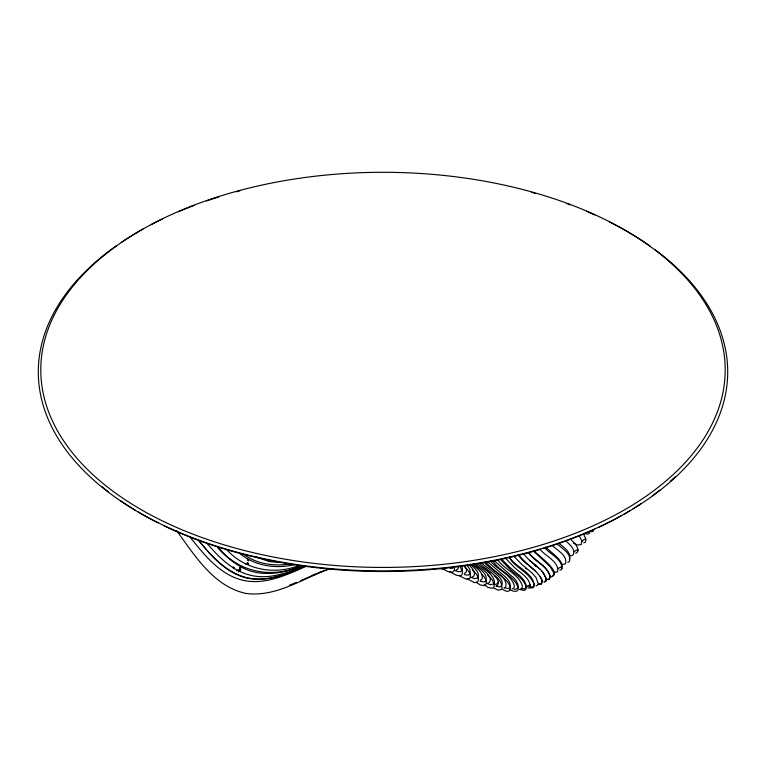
<?xml version="1.0" encoding="UTF-8"?>
<svg xmlns="http://www.w3.org/2000/svg" width="766" height="766" viewBox="0 0 766 766"><rect width="100%" height="100%" fill="white"/><g stroke="black" fill="none" stroke-linecap="round" stroke-linejoin="round"><path stroke-width="1.15" d="M458.556 566.294L457.934 569.071L456.402 569.961M565.653 540.882C569.339 544.157 575.735 549.165 573.351 554.708L571.79 555.57L569.885 555.474M577.957 550.735C578.014 546.388 574.328 542.864 571.417 540.078M554.086 573.523L552.908 575.802M546.129 579.575L545.976 580.829M550.112 576.75L549.481 578.77L547.958 579.603M542.156 581.767L541.495 583.73L538.048 584.343L541.495 583.979L541.993 580.283M562.014 568.286C561.976 559.304 550.811 554.431 545.488 548.667M554.086 573.399L549.988 566.438L533.423 550.993M577.957 550.744L577.305 552.458L575.773 553.272M589.858 532.006L589.236 533.423L587.713 534.122L584.822 533.739M593.842 529.708L593.219 531.125L591.687 531.824M562.005 568.343L561.382 569.703L559.86 570.21M569.349 559.458C571.991 552.698 563.537 547.058 558.941 543.333M561.382 568.171C563.853 563.565 558.443 558.797 555.637 555.838L545.488 547.106M545.871 580.896L543.937 582.026L545.698 581.337L545.976 578.139M553.971 572.394L557.409 571.991L557.983 568.611L562.043 566.419M445.975 568.027L444.462 568.975L441.503 568.832M245.647 564.054L247.638 562.905L248.529 563.422L248.529 564.456L247.638 563.939L247.638 562.905M246.547 564.571L248.529 563.422M236.694 570.9L239.681 569.176L240.572 569.693L240.572 570.727L238.58 571.876M238.58 570.842L240.572 569.693M484.217 584.812L488.181 587.484L492.212 588.259L493.744 587.484L494.386 584.582C501.366 583.864 497.22 577.813 494.08 575.754M573.61 543.19L577.842 545.105L581.279 544.473C580.532 540.537 588.288 535.884 585.262 542.175L583.73 542.883M573.983 551.721L577.957 549.423M519.626 589.447L524.432 590.481L526.079 589.016L526.156 587.082L530.139 584.784C528.186 576.156 518.812 572.173 513.297 566.227L505.091 557.859M526.232 587.158L530.139 584.784M453.951 567.367L452.419 568.267L450.284 568.286M464.359 573.447L465.891 572.585L466.513 571.197L466.389 569.081L464.866 565.844M472.316 576.97L473.848 576.118C476.117 572.135 471.837 567.702 469.223 565.155M480.272 580.312L481.804 579.508C484.351 573.217 476.768 567.826 472.191 564.791M304.83 566.371C288.6 573.447 271.241 580.848 253.125 579.019C234.568 577.382 219.459 564.609 207.624 551.118M305.988 566.361C285.68 575.41 262.786 586.162 240.141 579.556C218.482 573.073 203.957 554.364 190.351 537.473M300.732 580.676L315.094 574.203M496.196 585.961L497.718 585.186L498.36 582.284M504.152 587.982L505.675 587.168C508.825 575.563 488.66 569.712 484.572 562.311M318.532 572.805L320.456 571.963M319.901 572.346L324.21 570.45M330.472 568.631C302.915 578.139 276.545 597.394 246.106 593.468C213.685 586.565 194.937 555.676 176.735 530.79M289.51 585.176L296.643 582.352M512.109 588.987L513.641 588.307L514.264 586.909A10.839 6.262 60 0 0 514.292 585.502C510.75 573.993 497.287 569.971 490.374 560.875M313.035 575.094L318.828 572.815M304.217 565.988C287.872 572.786 269.91 579.393 251.976 575.592C233.362 571.685 219.21 557.725 207.356 543.707M302.273 567.482C285.651 574.366 267.669 581.423 249.333 578.215C227.732 574.012 211.971 556.863 198.72 540.547M302.063 565.729C282.53 574.069 258.908 577.688 239.758 566.208A76.332 44.074 60 0 1 217.458 547.47M520.066 589.131C522.058 589.073 522.536 586.89 522.163 585.329C518.199 573.753 504.545 569.559 497.747 559.946L497.479 559.687M326.23 569.741L329.256 568.688M567.817 562.263L569.349 561.631C572.183 553.933 561.698 548.197 557.054 543.87M298.989 565.538C274.257 575.295 244.689 569.799 226.65 549.538M300.377 566.179C271.882 578.723 238.236 572.537 218.396 547.422M528.023 588.278L529.555 587.57L530.216 584.86M535.98 585.933L537.512 585.329L538.172 583.414L535.98 577.449L531.949 572.911L521.617 564.255L514.474 556.853M294.489 564.676C275.865 569.014 255.222 566.112 240.122 553.713M289.069 564.149C273.491 566.333 256.83 564.006 243.914 554.469M486.324 583.319L488.239 583.347C496.32 577.2 479.076 567.07 475.657 564.456M514.178 589.274C522.747 589.485 515.528 578.167 511.822 576.243L494.29 560.683M561.928 564.456L565.365 563.929C568.276 555.81 556.844 550.017 552.181 545.421M522.134 588.776L524.72 588.642L526.079 587.34L526.079 584.764L524.049 580.398L520.009 575.898L509.677 567.242L501.452 559.017M530.091 586.986L533.529 586.67L534.189 583.845M530.091 588.106L533.529 587.627C537.282 574.462 514.091 566.696 509.409 556.997M549.988 577.191C565.193 574.05 536.267 554.287 534.247 550.946M278.757 562.426L269.01 561.516L256.505 557.035M464.301 574.644L468.342 575.209L470.372 573.456L469.864 569.377L467.069 565.231M480.234 581.26L484.256 581.949L485.788 581.107C488.488 573.428 478.204 568.008 473.302 564.197M496.138 586.172L500.169 586.976C509.4 578.608 484.361 567.711 482.379 563.192M504.095 587.666L508.126 588.518L509.658 587.838C512.138 582.39 505.79 577.047 501.989 574.06L487.837 561.938M545.919 579.45L549.452 579.23L549.95 575.333M538.948 568.372L529.574 560.463L523.82 554.258M535.74 571.302L525.6 562.388L518.199 554.689M454.238 570.201L457.771 571.58L460.385 571.704L462.415 569.894L461.908 565.825M470.161 576.97L474.384 578.665L477.831 577.842C480.244 572.777 474.518 567.74 470.86 565.002M509.945 589.418C512.339 591.773 519.367 592.769 518.199 587.752C514.379 576.07 500.533 571.896 493.773 562.244L492.988 561.421M487.071 583.414L490.307 584.697L493.744 583.951A5.142 2.968 60 0 0 494.367 581.202C492.49 572.987 483.538 569.1 477.821 563.9M442.317 568.707L448.388 571.79L452.419 572.259L454.458 570.45L454.458 567.865M585.827 538.776L583.73 534.4M534.927 564.724L535.827 565.241L535.827 566.275L534.927 565.758L534.927 564.724L535.827 566.275M525.706 568.391L526.606 568.908M449.508 571.589L456.345 575.218L460.385 575.745L461.908 574.883L462.54 572.039L460.385 567.261M240.572 570.727L239.681 570.21L239.681 569.176M233.237 567.127L234.128 567.644L234.128 568.678L233.237 568.161L233.237 567.127L234.128 568.678M494.032 588.183L498.264 590.213L501.701 589.466C504.287 577.727 485.472 570.536 479.87 563.297M501.989 589.245L506.221 591.199L508.126 591.285L509.658 590.605L510.28 589.207A10.839 6.262 60 0 0 510.309 587.79C508.672 580.571 501.491 576.607 496.272 572.173M459.16 575.706L466.427 579.278L469.864 578.416C472.249 574.165 467.452 569.531 464.646 566.917M467.241 578.876L474.384 582.6L477.821 581.806C480.158 577.325 475.246 572.681 472.268 569.894M487.53 574.969L492.212 579.776L494.386 584.582M476.28 582.505L480.225 584.927L484.256 585.645C489.407 583.232 484.083 576.377 481.508 574.06M539.906 569.071L529.574 560.262M495.516 571.551L485.539 562.359M484.169 567.587L490.441 572.805M539.906 569.004L543.946 573.61L546.129 578.866M509.409 558.031L509.706 558.328C516.351 568.267 529.852 572.719 534.046 584.276M539.867 549.289C545.622 555.963 555.312 559.64 557.945 568.65M528.617 552.439C534.84 560.856 546.359 565.193 549.854 575.544M528.617 552.822C534.496 561.708 547.336 565.576 550.103 576.482M518.199 555.034C524.653 564.36 536.296 568.87 541.495 578.991M501.117 560.157L509.313 568.525C514.829 574.471 524.203 578.454 526.156 587.082M198.796 540.566L206.246 549.5M542.031 571.149L545.871 577.842M540.193 576.472L541.715 579.718M579.757 536.698L581.787 541.026M541.648 579.24L542.156 581.164M655.026 249.668A344.7 199.016 0 0 1 614.342 519.434A344.7 199.016 0 0 1 145.358 516.064A344.7 199.016 0 0 1 116.346 245.79M121.287 242.391A344.7 199.016 0 0 1 143.05 229.024M151.026 224.697A344.7 199.016 0 0 1 162.363 218.999M178.449 211.722A344.7 199.016 0 0 1 194.411 205.317M206.485 200.96A344.7 199.016 0 0 1 218.875 196.9M236.455 191.778A344.7 199.016 0 0 1 239.796 190.878M531.757 192.381A344.7 199.016 0 0 1 535.08 193.31M567.118 203.66A344.7 199.016 0 0 1 570.383 204.867M586.392 211.225A344.7 199.016 0 0 1 594.885 214.93M609.65 221.968A344.7 199.016 0 0 1 650.229 246.202M675.42 476.567A342.21 197.571 0 0 1 670.221 481.345M659.852 490.068A342.21 197.571 0 0 1 652.498 495.698M640.826 503.856A342.21 197.571 0 0 1 633.118 508.777M630.159 510.587A342.21 197.571 0 0 1 624.118 514.139M621.044 515.882A342.21 197.571 0 0 1 598.888 527.228M594.646 529.191A342.21 197.571 0 0 1 542.701 548.676M539.456 549.653A342.21 197.571 0 0 1 164.183 525.84M157.988 522.795A342.21 197.571 0 0 1 138.148 511.966M135.161 510.175A342.21 197.571 0 0 1 120.616 500.773M108.322 491.782A342.21 197.571 0 0 1 102.079 486.774M248.529 559.802L247.638 559.285L247.638 560.319L248.529 560.836L248.529 559.802M240.572 568.008L239.681 567.491L239.681 568.525L240.572 569.042L240.572 568.008M210.851 540.614A342.21 197.571 0 0 0 725.201 370.572A342.21 197.571 0 0 0 212.948 198.413A342.21 197.571 0 0 0 210.851 540.614"/></g></svg>
